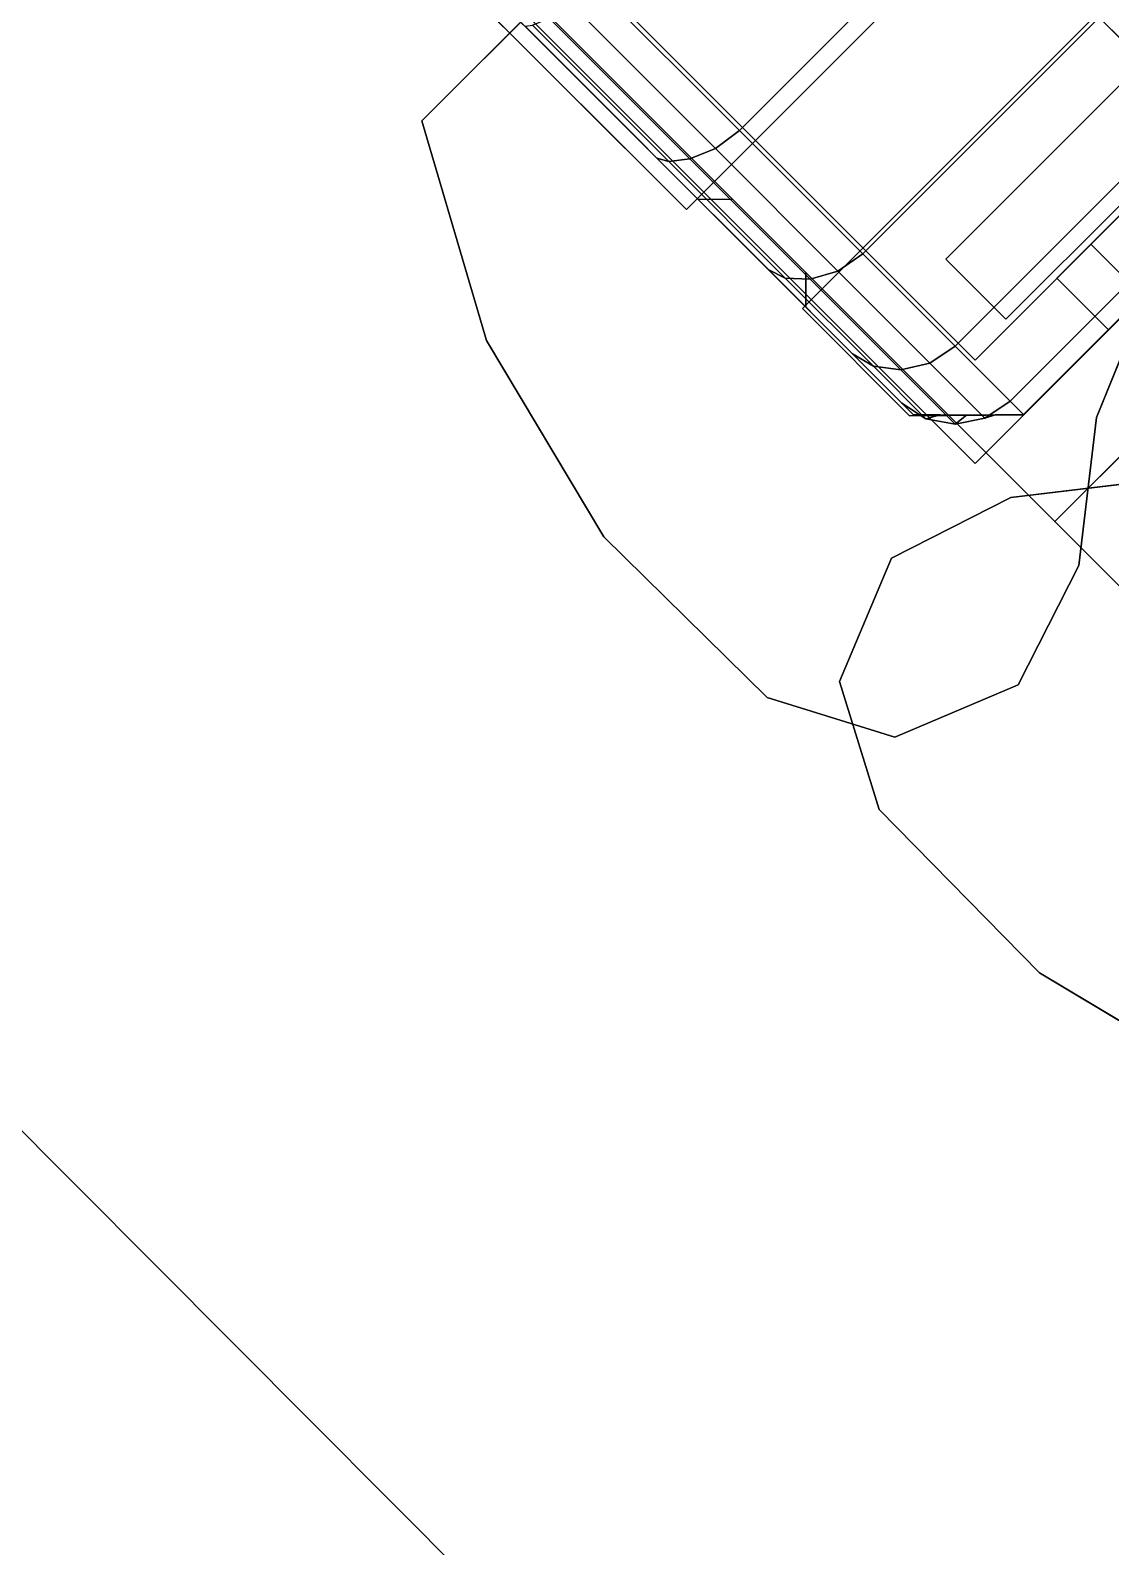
# Model space of a CAD drawing. Extents: x -170 to 1783, y -20 to 1205.
# Drawn here: x -33.882 to -32.994, y 390.463 to 391.707 of the extents above; entities that cross this region are included whole.
import ezdxf

# ---------------------------------------------------------------- set-up
doc = ezdxf.new("R2010")
doc.units = 0
doc.header["$LTSCALE"] = 96
doc.header["$MEASUREMENT"] = 0
for name, color, linetype in [('A-FURN-3-PANEL-RACE', 7, 'Continuous'), ('A-FURN-3-PANEL-TOPCAP', 7, 'Continuous'), ('A-FURN-3-PANEL-TRIM', 7, 'Continuous'), ('A-FURN-3-WKSF-TOP', 7, 'Continuous'), ('A-FURN-3-WKSF-TRIM', 7, 'Continuous'), ('A-FURN-P-PNLS', 7, 'Continuous'), ('A-WALL-BLOW_A', 7, 'Continuous'), ('MAIN_PANEL', 7, 'Continuous'), ('MAIN_WKSURF', 7, 'Continuous'), ('X-BASE-04-EXISTING_A', 7, 'Continuous')]:
    doc.layers.add(name, color=color, linetype=linetype)

# ---------------------------------------------------------------- blocks, each defined once
blk = doc.blocks.new('EC-EFP-456')
at = {"layer": 'A-FURN-3-PANEL-TRIM', "color": 60, "linetype": 'Continuous'}
for points, invisible_edges in [([(47.5649, 2.2249, 3.5747), (47.4, 2.1348, 3.5747), (47.935, 2.269, 3.5747), (47.7471, 2.2706, 3.5747)], 2), ([(47.5649, 2.2249, 4.2397), (47.7471, 2.2706, 4.2397), (47.935, 2.269, 4.2397), (47.4, 2.1348, 4.2397)], 4), ([(47.5649, 2.2249, 3.8013), (47.7471, 2.2706, 3.8013), (47.935, 2.269, 3.8013), (47.4, 2.1348, 3.8013)], 4), ([(47.5649, 2.2249, 4.013), (47.4, 2.1348, 4.013), (47.935, 2.269, 4.013), (47.7471, 2.2706, 4.013)], 2), ([(47.935, 2.269, 3.5747), (47.4, 2.1348, 3.5747), (48.0735, 2.1159, 3.5747), (48.0322, 2.2178, 3.5747)], 3), ([(47.935, 2.269, 4.2397), (48.0322, 2.2178, 4.2397), (48.0735, 2.1159, 4.2397), (47.4, 2.1348, 4.2397)], 12), ([(47.935, 2.269, 3.8013), (48.0322, 2.2178, 3.8013), (48.0735, 2.1159, 3.8013), (47.4, 2.1348, 3.8013)], 12), ([(47.935, 2.269, 4.013), (47.4, 2.1348, 4.013), (48.0735, 2.1159, 4.013), (48.0322, 2.2178, 4.013)], 3), ([(48.0735, 2.1159, 3.5747), (47.4, 2.1348, 3.5747), (47.9639, 1.9153, 3.5747), (48.0395, 2.0114, 3.5747)], 3), ([(48.0735, 2.1159, 4.2397), (48.0395, 2.0114, 4.2397), (47.9639, 1.9153, 4.2397), (47.4, 2.1348, 4.2397)], 12), ([(48.0735, 2.1159, 3.8013), (48.0395, 2.0114, 3.8013), (47.9639, 1.9153, 3.8013), (47.4, 2.1348, 3.8013)], 12), ([(48.0735, 2.1159, 4.013), (47.4, 2.1348, 4.013), (47.9639, 1.9153, 4.013), (48.0395, 2.0114, 4.013)], 3)]:
    blk.add_3dface(points, dxfattribs=dict(at, invisible_edges=invisible_edges))
for points in [[(47.5649, 2.2249, 4.013), (47.7471, 2.2706, 4.013), (47.7471, 2.2706, 4.2397), (47.5649, 2.2249, 4.2397)], [(47.5649, 2.2249, 3.5747), (47.7471, 2.2706, 3.5747), (47.7471, 2.2706, 3.8013), (47.5649, 2.2249, 3.8013)], [(47.7471, 2.2706, 4.013), (47.935, 2.269, 4.013), (47.935, 2.269, 4.2397), (47.7471, 2.2706, 4.2397)], [(47.7471, 2.2706, 3.5747), (47.935, 2.269, 3.5747), (47.935, 2.269, 3.8013), (47.7471, 2.2706, 3.8013)], [(47.935, 2.269, 4.013), (48.0322, 2.2178, 4.013), (48.0322, 2.2178, 4.2397), (47.935, 2.269, 4.2397)], [(47.935, 2.269, 3.5747), (48.0322, 2.2178, 3.5747), (48.0322, 2.2178, 3.8013), (47.935, 2.269, 3.8013)], [(48.0322, 2.2178, 4.013), (48.0735, 2.1159, 4.013), (48.0735, 2.1159, 4.2397), (48.0322, 2.2178, 4.2397)], [(48.0322, 2.2178, 3.5747), (48.0735, 2.1159, 3.5747), (48.0735, 2.1159, 3.8013), (48.0322, 2.2178, 3.8013)], [(48.0735, 2.1159, 4.013), (48.0395, 2.0114, 4.013), (48.0395, 2.0114, 4.2397), (48.0735, 2.1159, 4.2397)], [(48.0735, 2.1159, 3.5747), (48.0395, 2.0114, 3.5747), (48.0395, 2.0114, 3.8013), (48.0735, 2.1159, 3.8013)], [(48.0395, 2.0114, 4.013), (47.9639, 1.9153, 4.013), (47.9639, 1.9153, 4.2397), (48.0395, 2.0114, 4.2397)], [(48.0395, 2.0114, 3.5747), (47.9639, 1.9153, 3.5747), (47.9639, 1.9153, 3.8013), (48.0395, 2.0114, 3.8013)]]:
    blk.add_3dface(points, dxfattribs=at)
at = {"layer": 'A-FURN-P-PNLS', "color": 60, "linetype": 'Continuous'}
for p, q in [((0, 2), (48, 2)), ((48, 2), (48, 0))]:
    blk.add_line(p, q, dxfattribs=at)
at = {"layer": 'MAIN_PANEL', "color": 7, "linetype": 'Continuous'}
for p in [(48, 2), (48, 2, 55.663), (48, 2)]:
    blk.add_point(p, dxfattribs=at)
blk = doc.blocks.new('EC-EFN-244')
at = {"layer": 'A-FURN-3-PANEL-RACE', "color": 40, "linetype": 'Continuous'}
for points, invisible_edges in [([(0.08, 2.0125, 3.515), (0.08, 2.0125, 0.3963), (23.92, 2.0125, 0.3963), (23.92, 2.0125, 3.515)], 8), ([(0.08, 1.8575, 3.1951), (0.08, 1.8575, 1.4986), (0.08, 2.0125, 0.3963), (0.08, 2.0125, 3.515)], 10), ([(0.5, 1.5745, 0.3963), (23.5, 1.5745, 0.3963), (0.08, 2.0125, 0.3963), (0.08, 1.5745, 0.3963)], 3), ([(23.5, 1.5745, 0.3963), (23.92, 1.5745, 0.3963), (23.92, 2.0125, 0.3963), (0.08, 2.0125, 0.3963)], 8), ([(0.08, 1.8181, 1.4986), (0.08, 1.5745, 0.3963), (0.08, 2.0125, 0.3963), (0.08, 1.8575, 1.4986)], 5), ([(0.08, 1.5745, 3.245), (0.08, 1.8575, 3.1951), (0.08, 2.0125, 3.515), (0.08, 1.5745, 3.515)], 2), ([(0.14, 1.5745, 3.515), (0.08, 1.5745, 3.515), (0.08, 2.0125, 3.515), (0.14, 1.9525, 3.515)], 4), ([(0.14, 1.9525, 3.515), (0.08, 2.0125, 3.515), (0.6, 2.0125, 3.515), (0.6, 1.9525, 3.515)], 1), ([(23.86, 1.9525, 0.4563), (0.14, 1.9525, 0.4563), (0.14, 1.9525, 3.515), (23.86, 1.9525, 3.515)], 4), ([(0.14, 1.9525, 0.4563), (0.14, 1.8575, 1.4986), (0.14, 1.8575, 3.1951), (0.14, 1.9525, 3.515)], 5), ([(0.5, 1.5745, 0.4563), (0.14, 1.5745, 0.4563), (0.14, 1.9525, 0.4563), (23.5, 1.5745, 0.4563)], 12), ([(23.5, 1.5745, 0.4563), (0.14, 1.9525, 0.4563), (23.86, 1.9525, 0.4563), (23.86, 1.5745, 0.4563)], 1), ([(0.14, 1.5745, 0.4563), (0.14, 1.8181, 1.4986), (0.14, 1.8575, 1.4986), (0.14, 1.9525, 0.4563)], 5), ([(0.14, 1.8575, 3.1951), (0.14, 1.5745, 3.245), (0.14, 1.5745, 3.515), (0.14, 1.9525, 3.515)], 8), ([(0.14, 1.5745, 1.7894), (0.14, 1.614, 1.7894), (0.14, 1.8181, 1.4986), (0.14, 1.5745, 0.4563)], 4), ([(0.5, 1.5745, 0.3963), (0.08, 1.5745, 0.3963), (0.14, 1.5745, 0.4563), (0.5, 1.5745, 0.4563)], 2)]:
    blk.add_3dface(points, dxfattribs=dict(at, invisible_edges=invisible_edges))
for points in [[(0.14, 1.8575, 1.4986), (0.08, 1.8575, 1.4986), (0.08, 1.8575, 3.1951), (0.14, 1.8575, 3.1951)], [(0.08, 1.8181, 1.4986), (0.08, 1.8575, 1.4986), (0.14, 1.8575, 1.4986), (0.14, 1.8181, 1.4986)], [(0.14, 1.8575, 3.1951), (0.08, 1.8575, 3.1951), (0.08, 1.5745, 3.245), (0.14, 1.5745, 3.245)], [(0.08, 1.614, 1.7894), (0.08, 1.8181, 1.4986), (0.14, 1.8181, 1.4986), (0.14, 1.614, 1.7894)]]:
    blk.add_3dface(points, dxfattribs=at)
at = {"layer": 'A-FURN-3-PANEL-TOPCAP', "color": 60, "linetype": 'Continuous'}
for points, invisible_edges in [([(0.1285, -0.0047, 43.635), (0.144, -0.02, 43.635), (0.144, 2.02, 43.635), (0.1285, 2.0047, 43.635)], 10), ([(0.144, 2.02, 43.635), (0.269, 2.02, 43.635), (0.2783, 2.02, 43.7687), (0.1575, 2.02, 43.8011)], 4), ([(0.144, -0.02, 43.635), (0.269, -0.02, 43.635), (0.269, 2.02, 43.635), (0.144, 2.02, 43.635)], 10), ([(0.1575, 2.02, 43.8011), (0.2783, 2.02, 43.7687), (0.3232, 2.02, 43.8949), (0.2149, 2.02, 43.9575)], 5), ([(0.2149, 2.02, 43.9575), (0.3232, 2.02, 43.8949), (0.4005, 2.02, 44.0044), (0.3121, 2.02, 44.0929)], 5), ([(0.269, 2.02, 43.635), (0.289, 2, 43.635), (0.2976, 2, 43.7635), (0.2783, 2.02, 43.7687)], 4), ([(0.289, 2, 43.635), (0.269, 2.02, 43.635), (0.269, -0.02, 43.635), (0.289, 0, 43.635)], 10), ([(0.2783, 2.02, 43.7687), (0.2976, 2, 43.7635), (0.3405, 2, 43.8849), (0.3232, 2.02, 43.8949)], 5), ([(0.3121, 2.02, 44.0929), (0.4005, 2.02, 44.0044), (0.5044, 2.02, 44.0891), (0.4419, 2.02, 44.1974)], 5), ([(0.3232, 2.02, 43.8949), (0.3405, 2, 43.8849), (0.4146, 2, 43.9903), (0.4005, 2.02, 44.0044)], 5), ([(0.3741, 2, 43.635), (0.394, 2.02, 43.635), (0.399, 2.02, 43.7363), (0.3798, 2, 43.7415)], 4), ([(0.394, 2.02, 43.635), (0.3741, 2, 43.635), (0.3741, 0, 43.635), (0.394, -0.02, 43.635)], 10), ([(0.3798, 2, 43.7415), (0.399, 2.02, 43.7363), (0.4315, 2.02, 43.8323), (0.4142, 2, 43.8424)], 5), ([(0.6807, 2.02, 43.671), (0.399, 2.02, 43.7363), (0.394, 2.02, 43.635), (0.676, 2.02, 43.635)], 1), ([(0.676, 2.02, 43.635), (0.394, 2.02, 43.635), (0.394, -0.02, 43.635), (0.676, -0.02, 43.635)], 10), ([(0.6946, 2.02, 43.7045), (0.4315, 2.02, 43.8323), (0.399, 2.02, 43.7363), (0.6807, 2.02, 43.671)], 5), ([(0.4005, 2.02, 44.0044), (0.4146, 2, 43.9903), (0.5144, 2, 44.0717), (0.5044, 2.02, 44.0891)], 5), ([(0.4142, 2, 43.8424), (0.4315, 2.02, 43.8323), (0.4889, 2.02, 43.9159), (0.4748, 2, 43.9301)], 5), ([(0.4315, 2.02, 43.8323), (0.6946, 2.02, 43.7045), (0.7167, 2.02, 43.7333), (0.4889, 2.02, 43.9159)], 5), ([(0.4419, 2.02, 44.1974), (0.5044, 2.02, 44.0891), (0.6273, 2.02, 44.1426), (0.5949, 2.02, 44.2633)], 5), ([(0.4748, 2, 43.9301), (0.4889, 2.02, 43.9159), (0.5669, 2.02, 43.9807), (0.5569, 2, 43.998)], 5), ([(0.7455, 2.02, 43.7554), (0.5669, 2.02, 43.9807), (0.4889, 2.02, 43.9159), (0.7167, 2.02, 43.7333)], 5), ([(0.5044, 2.02, 44.0891), (0.5144, 2, 44.0717), (0.6324, 2, 44.1232), (0.6273, 2.02, 44.1426)], 5), ([(0.5569, 2, 43.998), (0.5669, 2.02, 43.9807), (0.6596, 2.02, 44.0218), (0.6544, 2, 44.0411)], 5), ([(0.5669, 2.02, 43.9807), (0.7455, 2.02, 43.7554), (0.779, 2.02, 43.7693), (0.6596, 2.02, 44.0218)], 5), ([(0.1285, 2.0047, 43.635), (0.1129, 1.9894, 43.635), (0.1129, 0.0106, 43.635), (0.1285, -0.0047, 43.635)], 10), ([(0.289, 2, 43.635), (0.3741, 2, 43.635), (0.3798, 2, 43.7415), (0.2976, 2, 43.7635)], 4), ([(0.289, 0, 43.635), (0.3741, 0, 43.635), (0.3741, 2, 43.635), (0.289, 2, 43.635)], 10), ([(0.2976, 2, 43.7635), (0.3798, 2, 43.7415), (0.4142, 2, 43.8424), (0.3405, 2, 43.8849)], 5), ([(0.3405, 2, 43.8849), (0.4142, 2, 43.8424), (0.4748, 2, 43.9301), (0.4146, 2, 43.9903)], 5), ([(0.4146, 2, 43.9903), (0.4748, 2, 43.9301), (0.5569, 2, 43.998), (0.5144, 2, 44.0717)], 5), ([(0.5144, 2, 44.0717), (0.5569, 2, 43.998), (0.6544, 2, 44.0411), (0.6324, 2, 44.1232)], 5), ([(0.0965, 0.0273, 43.635), (0.1129, 0.0106, 43.635), (0.1129, 1.9894, 43.635), (0.0965, 1.9727, 43.635)], 10), ([(0.0965, 1.9727, 43.635), (0.08, 1.956, 43.635), (0.08, 0.044, 43.635), (0.0965, 0.0273, 43.635)], 8)]:
    blk.add_3dface(points, dxfattribs=dict(at, invisible_edges=invisible_edges))
for points in [[(0.1344, 2.0151, 43.8047), (0.1285, 2.0047, 43.635), (0.144, 2.02, 43.635), (0.1575, 2.02, 43.8011)], [(0.1955, 2.0151, 43.9663), (0.1344, 2.0151, 43.8047), (0.1575, 2.02, 43.8011), (0.2149, 2.02, 43.9575)], [(0.2978, 2.0151, 44.1072), (0.1955, 2.0151, 43.9663), (0.2149, 2.02, 43.9575), (0.3121, 2.02, 44.0929)], [(0.4331, 2.0151, 44.2168), (0.2978, 2.0151, 44.1072), (0.3121, 2.02, 44.0929), (0.4419, 2.02, 44.1974)], [(0.5913, 2.0151, 44.2864), (0.4331, 2.0151, 44.2168), (0.4419, 2.02, 44.1974), (0.5949, 2.02, 44.2633)], [(0.1143, 2.0013, 43.8104), (0.1129, 1.9894, 43.635), (0.1285, 2.0047, 43.635), (0.1344, 2.0151, 43.8047)], [(0.1774, 2.0013, 43.977), (0.1143, 2.0013, 43.8104), (0.1344, 2.0151, 43.8047), (0.1955, 2.0151, 43.9663)], [(0.2828, 2.0013, 44.1222), (0.1774, 2.0013, 43.977), (0.1955, 2.0151, 43.9663), (0.2978, 2.0151, 44.1072)], [(0.4225, 2.0013, 44.2349), (0.2828, 2.0013, 44.1222), (0.2978, 2.0151, 44.1072), (0.4331, 2.0151, 44.2168)], [(0.5856, 2.0013, 44.3065), (0.4225, 2.0013, 44.2349), (0.4331, 2.0151, 44.2168), (0.5913, 2.0151, 44.2864)], [(0.1006, 1.9805, 43.8155), (0.0965, 1.9727, 43.635), (0.1129, 1.9894, 43.635), (0.1143, 2.0013, 43.8104)], [(0.1644, 1.9805, 43.9859), (0.1006, 1.9805, 43.8155), (0.1143, 2.0013, 43.8104), (0.1774, 2.0013, 43.977)], [(0.2713, 1.9805, 44.1337), (0.1644, 1.9805, 43.9859), (0.1774, 2.0013, 43.977), (0.2828, 2.0013, 44.1222)], [(0.4136, 1.9805, 44.248), (0.2713, 1.9805, 44.1337), (0.2828, 2.0013, 44.1222), (0.4225, 2.0013, 44.2349)], [(0.5806, 1.9805, 44.3203), (0.4136, 1.9805, 44.248), (0.4225, 2.0013, 44.2349), (0.5856, 2.0013, 44.3065)], [(0.0957, 1.956, 43.8177), (0.08, 1.956, 43.635), (0.0965, 1.9727, 43.635), (0.1006, 1.9805, 43.8155)], [(0.1595, 1.956, 43.9895), (0.0957, 1.956, 43.8177), (0.1006, 1.9805, 43.8155), (0.1644, 1.9805, 43.9859)], [(0.2668, 1.956, 44.1382), (0.1595, 1.956, 43.9895), (0.1644, 1.9805, 43.9859), (0.2713, 1.9805, 44.1337)], [(0.4099, 1.956, 44.2528), (0.2668, 1.956, 44.1382), (0.2713, 1.9805, 44.1337), (0.4136, 1.9805, 44.248)], [(0.5783, 1.956, 44.3252), (0.4099, 1.956, 44.2528), (0.4136, 1.9805, 44.248), (0.5806, 1.9805, 44.3203)], [(0.0957, 0.044, 43.8177), (0.08, 0.044, 43.635), (0.08, 1.956, 43.635), (0.0957, 1.956, 43.8177)], [(0.1595, 0.044, 43.9895), (0.0957, 0.044, 43.8177), (0.0957, 1.956, 43.8177), (0.1595, 1.956, 43.9895)], [(0.2668, 0.044, 44.1382), (0.1595, 0.044, 43.9895), (0.1595, 1.956, 43.9895), (0.2668, 1.956, 44.1382)], [(0.4099, 0.044, 44.2528), (0.2668, 0.044, 44.1382), (0.2668, 1.956, 44.1382), (0.4099, 1.956, 44.2528)], [(0.5783, 0.044, 44.3252), (0.4099, 0.044, 44.2528), (0.4099, 1.956, 44.2528), (0.5783, 1.956, 44.3252)]]:
    blk.add_3dface(points, dxfattribs=at)
at = {"layer": 'A-FURN-3-PANEL-TRIM', "color": 60, "linetype": 'Continuous'}
for points, invisible_edges in [([(-0.0735, 2.1159, 3.8013), (0.6, 2.1348, 3.8013), (0.065, 2.269, 3.8013), (-0.0322, 2.2178, 3.8013)], 3), ([(-0.0735, 2.1159, 4.013), (-0.0322, 2.2178, 4.013), (0.065, 2.269, 4.013), (0.6, 2.1348, 4.013)], 12), ([(0.065, 2.269, 3.8013), (0.6, 2.1348, 3.8013), (0.4351, 2.2249, 3.8013), (0.2529, 2.2706, 3.8013)], 1), ([(0.065, 2.269, 4.013), (0.2529, 2.2706, 4.013), (0.4351, 2.2249, 4.013), (0.6, 2.1348, 4.013)], 8), ([(0.0361, 1.9153, 3.8013), (0.6, 2.1348, 3.8013), (-0.0735, 2.1159, 3.8013), (-0.0395, 2.0114, 3.8013)], 3), ([(0.0361, 1.9153, 4.013), (-0.0395, 2.0114, 4.013), (-0.0735, 2.1159, 4.013), (0.6, 2.1348, 4.013)], 12), ([(0.1, 1.6815, 3.8013), (0.6, 2.1348, 3.8013), (0.0361, 1.9153, 3.8013), (0.0837, 1.8027, 3.8013)], 3), ([(0.1, 1.6815, 4.013), (0.0837, 1.8027, 4.013), (0.0361, 1.9153, 4.013), (0.6, 2.1348, 4.013)], 12), ([(0.1, 1.6815, 3.8013), (0.6, 1.6815, 3.8013), (0.6, 2.1348, 3.8013)], 12), ([(0.6, 2.1348, 4.013), (0.6, 1.6815, 4.013), (0.1, 1.6815, 4.013)], 12), ([(0.395, 2.0328, 43.635), (0.6776, 2.0328, 43.635), (0.6776, -0.0328, 43.635), (0.395, -0.0328, 43.635)], 8), ([(0.0802, 1.7737, 43.635), (0.08, 1.956, 43.635), (0.1457, 2.0228, 43.635), (0.1457, 1.7737, 43.635)], 4), ([(0.2155, 1.9109, 43.635), (0.1457, 1.9109, 43.635), (0.1457, 2.0228, 43.635), (0.2701, 2.0228, 43.635)], 10), ([(0.6, -0.1348, 3.5747), (0.6, 1.6815, 3.5747), (0.1, 1.6815, 3.5747), (0.1, 0.3185, 3.5747)], 10), ([(0.6, -0.1348, 4.2397), (0.1, 0.3185, 4.2397), (0.1, 1.6815, 4.2397), (0.6, 1.6815, 4.2397)], 5)]:
    blk.add_3dface(points, dxfattribs=dict(at, invisible_edges=invisible_edges))
for points in [[(-0.0322, 2.2178, 3.8013), (0.065, 2.269, 3.8013), (0.065, 2.269, 4.013), (-0.0322, 2.2178, 4.013)], [(0.065, 2.269, 3.8013), (0.2529, 2.2706, 3.8013), (0.2529, 2.2706, 4.013), (0.065, 2.269, 4.013)], [(0.2529, 2.2706, 3.8013), (0.4351, 2.2249, 3.8013), (0.4351, 2.2249, 4.013), (0.2529, 2.2706, 4.013)], [(-0.0735, 2.1159, 3.8013), (-0.0322, 2.2178, 3.8013), (-0.0322, 2.2178, 4.013), (-0.0735, 2.1159, 4.013)], [(0.4351, 2.2249, 3.8013), (0.6, 2.1348, 3.8013), (0.6, 2.1348, 4.013), (0.4351, 2.2249, 4.013)], [(0.6, 2.1348, 3.8013), (0.6, 1.6815, 3.8013), (0.6, 1.6815, 4.013), (0.6, 2.1348, 4.013)], [(-0.0395, 2.0114, 3.8013), (-0.0735, 2.1159, 3.8013), (-0.0735, 2.1159, 4.013), (-0.0395, 2.0114, 4.013)], [(0.395, 2.0328, 4.2397), (0.6776, 2.0328, 4.2397), (0.6776, 2.0328, 43.635), (0.395, 2.0328, 43.635)], [(0.395, 1.6426, 43.635), (0.395, 1.6426, 4.2397), (0.395, 2.0328, 4.2397), (0.395, 2.0328, 43.635)], [(0.1457, 2.0228, 4.2397), (0.1457, 2.0228, 43.635), (0.08, 1.956, 43.635), (0.0802, 1.956, 4.2397)], [(0.1457, 2.0228, 4.2397), (0.2701, 2.0228, 4.2397), (0.2701, 2.0228, 43.635), (0.1457, 2.0228, 43.635)], [(0.2701, 2.0228, 43.635), (0.2701, 2.0228, 4.2397), (0.2701, 1.6426, 4.2397), (0.2701, 1.6426, 43.635)], [(0.0361, 1.9153, 3.8013), (-0.0395, 2.0114, 3.8013), (-0.0395, 2.0114, 4.013), (0.0361, 1.9153, 4.013)], [(0.0802, 1.7737, 43.635), (0.0802, 1.7737, 4.2397), (0.0802, 1.956, 4.2397), (0.08, 1.956, 43.635)], [(0.0837, 1.8027, 3.8013), (0.0361, 1.9153, 3.8013), (0.0361, 1.9153, 4.013), (0.0837, 1.8027, 4.013)], [(0.2155, 1.9109, 4.2397), (0.1457, 1.9109, 4.2397), (0.1457, 1.9109, 43.635), (0.2155, 1.9109, 43.635)], [(0.1457, 1.9109, 43.635), (0.1457, 1.9109, 4.2397), (0.1457, 1.7737, 4.2397), (0.1457, 1.7737, 43.635)], [(0.2155, 1.6218, 43.635), (0.2155, 1.6218, 4.2397), (0.2155, 1.9109, 4.2397), (0.2155, 1.9109, 43.635)], [(0.1, 1.6815, 4.2397), (0.1, 1.6815, 4.013), (0.6, 1.6815, 4.013), (0.6, 1.6815, 4.2397)], [(0.6, 1.6815, 3.8013), (0.1, 1.6815, 3.8013), (0.1, 1.6815, 3.5747), (0.6, 1.6815, 3.5747)]]:
    blk.add_3dface(points, dxfattribs=at)
at = {"layer": 'A-FURN-P-PNLS', "color": 60, "linetype": 'Continuous'}
for p, q in [((0, 0), (0, 2)), ((0, 2), (24, 2))]:
    blk.add_line(p, q, dxfattribs=at)
at = {"layer": 'MAIN_PANEL', "color": 7, "linetype": 'Continuous'}
for p in [(0, 2), (0, 2, 43.663), (0, 2)]:
    blk.add_point(p, dxfattribs=at)
blk = doc.blocks.new('EC-WYC-46-2424-T')
at = {"layer": 'A-FURN-3-WKSF-TOP', "color": 60, "linetype": 'Continuous'}
for points, invisible_edges in [([(47.882, -28.1146, 27.75), (24.118, -34.22, 27.75), (24.118, -70.632, 27.75), (47.882, -70.632, 27.75)], 5), ([(47.882, -28.1146, 29), (47.882, -70.632, 29), (24.118, -70.632, 29), (24.118, -34.22, 29)], 10)]:
    blk.add_3dface(points, dxfattribs=dict(at, invisible_edges=invisible_edges))
at = {"layer": 'A-FURN-3-WKSF-TRIM', "color": 40, "linetype": 'Continuous'}
for points in [[(47.882, -28.1146, 29), (47.941, -28.1146, 28.9842), (47.941, -70.632, 28.9842), (47.882, -70.632, 29)], [(47.941, -28.1146, 27.7658), (47.882, -28.1146, 27.75), (47.882, -70.632, 27.75), (47.941, -70.632, 27.7658)], [(47.941, -28.1146, 28.9842), (47.9842, -28.1146, 28.941), (47.9842, -70.632, 28.941), (47.941, -70.632, 28.9842)], [(47.9842, -28.1146, 27.809), (47.941, -28.1146, 27.7658), (47.941, -70.632, 27.7658), (47.9842, -70.632, 27.809)], [(47.9842, -28.1146, 28.941), (48, -28.1146, 28.882), (48, -70.632, 28.882), (47.9842, -70.632, 28.941)], [(48, -28.1146, 27.868), (47.9842, -28.1146, 27.809), (47.9842, -70.632, 27.809), (48, -70.632, 27.868)], [(48, -28.1146, 28.882), (48, -28.1146, 27.868), (48, -70.632, 27.868), (48, -70.632, 28.882)]]:
    blk.add_3dface(points, dxfattribs=at)

msp = doc.modelspace()

# ---------------------------------------------------------------- linework, layer by layer
at = {"layer": 'A-WALL-BLOW_A', "color": 5, "linetype": 'Continuous'}
msp.add_line((-4.25013, 361.07356), (-137.59821, 494.83475), dxfattribs=at)
at = {"layer": 'X-BASE-04-EXISTING_A', "color": 5, "linetype": 'Continuous'}
msp.add_line((-4.25013, 361.07356), (-137.59821, 494.83475), dxfattribs=at)

# ---------------------------------------------------------------- block references
at = {"layer": 'MAIN_PANEL', "color": 47, "linetype": 'Continuous', "rotation": 135}
for name, p in [('EC-EFN-244', (-31.62618, 392.71809)), ('EC-EFP-456', (2.31495, 358.77696))]:
    msp.add_blockref(name, p, dxfattribs=at)
at = {"layer": 'MAIN_WKSURF', "color": 47, "linetype": 'Continuous', "rotation": 225}
msp.add_blockref('EC-WYC-46-2424-T', (36.25607, 392.71809), dxfattribs=at)

doc.saveas('drawing.dxf')
